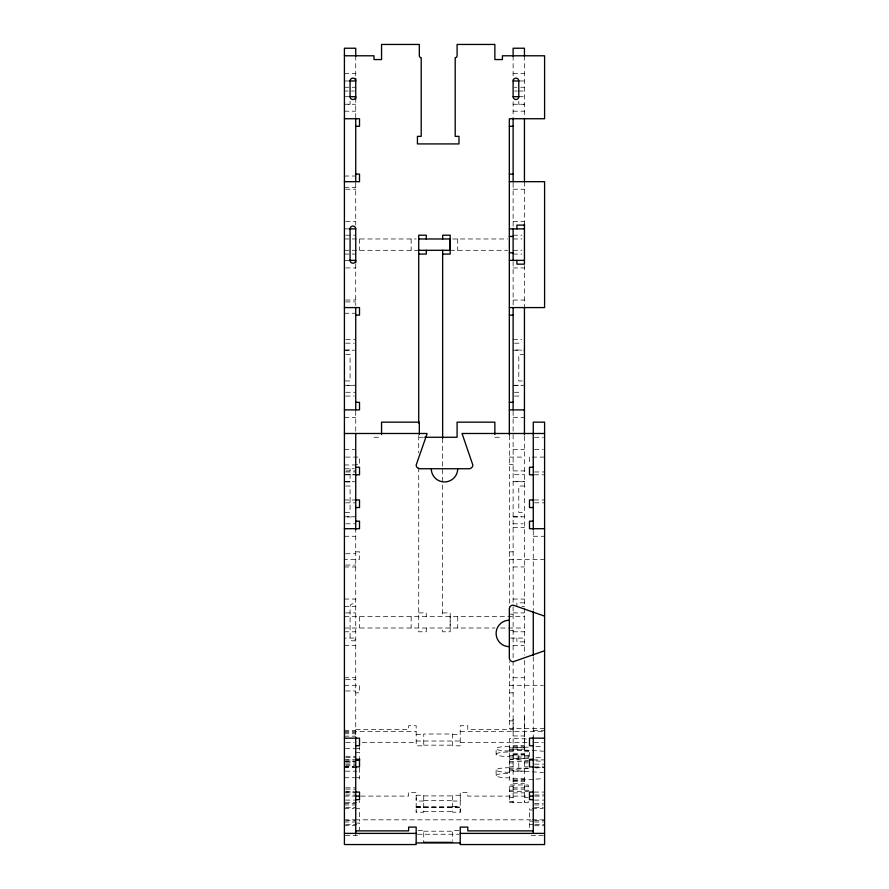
<?xml version="1.0" encoding="UTF-8"?>
<svg xmlns="http://www.w3.org/2000/svg" width="889" height="889" viewBox="0 0 889 889"><rect width="100%" height="100%" fill="white"/><g stroke="black" fill="none" stroke-linecap="round" stroke-linejoin="round"><path stroke-width="0.67" stroke-dasharray="4.45 3.33" d="M513.12 731.491L513.12 716.778M524.443 716.778L524.443 749.149L513.12 749.149M509.341 750.016L509.608 749.771A3.778 0.656 0 0 1 513.12 749.36L530.844 750.438M509.341 760.162L509.408 760.039A3.778 0.656 0 0 1 513.12 759.506L528.31 760.428M509.341 771.319L509.408 771.196A3.778 0.656 0 0 1 513.12 770.663L530.844 771.741M528.31 747.116L513.12 748.038A3.778 0.656 0 0 1 509.408 747.493L509.341 747.382M535.911 746.649L543.512 746.182M528.31 758.273L513.12 759.195A3.778 0.656 0 0 1 509.597 758.784L509.341 758.539M535.911 757.806L543.512 757.35M528.31 768.418L513.12 769.341A3.778 0.656 0 0 1 509.397 768.807L509.341 768.685M535.911 767.952L543.512 767.496M533.378 779.264L513.12 780.498A3.778 0.656 0 0 1 509.408 779.964L509.408 738.737A3.778 0.656 0 0 1 513.12 738.192L528.31 739.115M535.911 779.108L543.512 778.653M348.655 104.257L350.077 104.213L350.077 100.757M344.41 73.409L355.733 73.409M513.12 73.409L524.443 73.409M344.41 80.966L349.133 80.966M519.732 80.966L524.443 80.966M344.41 87.255L355.733 87.255M514.375 87.255L516.898 87.255M520.676 87.255L524.443 87.255M344.41 91.034L348.188 91.034M351.488 91.034L354.322 91.034M514.531 91.034L517.365 91.034M518.787 91.034L524.443 91.034M344.41 96.701L350.077 96.701M518.787 96.701L524.443 96.701M344.41 104.257L355.733 104.257M513.12 104.257L524.443 104.257L518.787 104.213L518.787 100.757M344.41 111.181L355.733 111.181M513.12 111.181L524.443 111.181M344.41 176.022L355.733 176.022M344.41 187.346L355.733 187.346M345.665 189.235L355.733 189.235M513.12 189.235L524.443 189.235M345.665 221.339L355.733 221.339M513.12 221.339L524.443 221.339M344.41 228.895L349.444 228.895M345.665 235.196L355.733 235.196M513.12 235.196L521.932 235.196M344.41 238.974L416.174 238.974M452.679 238.974L507.575 238.974M513.12 238.974L521.932 238.974M344.41 250.298L418.686 250.298M450.167 250.298L507.575 250.298M513.12 250.298L521.932 250.298M344.41 254.076L355.733 254.076M513.12 254.076L521.932 254.076M344.41 260.377L349.444 260.377M345.665 267.933L355.733 267.933M513.12 267.933L524.443 267.933M345.665 300.038L355.733 300.038M513.12 300.038L524.443 300.038M345.665 301.927L355.733 301.927M344.41 313.25L355.733 313.25M345.821 339.409L355.733 339.409M513.12 339.409L521.787 339.409M345.643 343.187L354.322 343.187M514.531 343.187L521.965 343.187M345.354 350.044L352.911 350.044M515.953 350.044L524.443 350.044M344.41 350.199L355.733 350.199M513.12 350.199L521.621 350.199M345.821 354.511L350.077 354.511L350.077 380.959L344.41 380.959M524.443 354.511L518.787 354.511L518.787 380.959L524.443 380.959M344.41 385.27L355.733 385.27M514.064 385.27L524.443 385.27M347.243 385.426L355.733 385.426M513.12 385.426L521.621 385.426M345.821 392.282L355.733 392.282M514.353 392.282L521.787 392.282M345.643 396.061L354.322 396.061M514.531 396.061L521.965 396.061M344.41 417.441L355.733 417.441M513.12 417.441L524.443 417.441M373.991 437.266L381.548 437.266M419.319 437.266L423.364 437.266M494.862 437.266L502.418 437.266M534.522 437.266L543.335 437.266M344.41 449.545L355.733 449.545M513.12 449.545L524.443 449.545M534.522 449.545L543.335 449.545M345.665 457.102L359.512 457.102L359.512 464.647L355.733 464.647M509.341 457.102L524.443 457.102M532.233 457.102L544.59 457.102M509.341 464.647L513.12 464.647M344.41 464.969L355.733 464.969M344.41 468.747L354.322 468.747M345.821 470.914L355.733 470.914M513.12 470.914L524.443 470.914M345.665 471.97L355.733 471.97M534.522 471.97L544.59 471.97M345.643 474.693L354.322 474.693M514.531 474.693L524.443 474.693M344.41 474.804L354.789 474.804M534.211 474.804L543.646 474.804M345.354 481.56L352.911 481.56M515.953 481.56L524.443 481.56M344.41 481.716L355.733 481.716M513.12 481.716L524.443 481.716M345.821 481.96L350.077 481.96L350.077 468.747M345.821 486.027L350.077 486.027L350.077 512.464L344.41 512.464M524.443 486.027L518.787 486.027L518.787 512.464L524.443 512.464M344.41 499.985L355.733 499.985M534.211 499.985L544.59 499.985M345.665 502.818L355.733 502.818M534.522 502.818L544.59 502.818M344.41 516.776L355.733 516.776M513.12 516.776L524.443 516.776M347.243 516.931L355.733 516.931M513.12 516.931L521.621 516.931M345.821 523.799L355.733 523.799M513.12 523.799L523.032 523.799M513.12 527.577L524.443 527.577M344.41 536.267L355.733 536.267M533.267 536.267L544.59 536.267M355.733 551.836L359.512 551.836L359.512 559.392L344.41 559.392M509.341 551.836L513.12 551.836M345.665 553.725L355.733 553.725M509.341 559.392L544.59 559.392M345.665 565.06L355.733 565.06M344.41 566.949L355.733 566.949M513.12 566.949L524.443 566.949M344.41 599.053L355.733 599.053M513.12 599.053L524.443 599.053M524.443 602.831L516.898 602.831L516.898 606.609M344.41 606.609L355.733 606.609A2.834 2.834 0 0 0 352.911 603.775A2.834 2.834 0 0 0 350.077 606.609L350.077 638.08A2.834 2.834 0 0 0 352.911 640.913A2.834 2.834 0 0 0 355.733 638.08L344.41 638.08M521.932 606.609L524.443 606.609M345.665 612.899L355.733 612.899M418.719 612.899L426.276 612.899L426.276 616.677M442.644 612.899L450.19 612.899L450.19 631.79L442.644 631.79L442.644 628.012M513.12 612.899L524.443 612.899M509.341 614.166L513.12 614.166M344.41 616.677L524.443 616.677M344.41 628.012L495.117 628.012M500.651 628.012L524.443 628.012M509.341 630.534L513.12 630.534M344.41 631.79L355.733 631.79M513.12 631.79L524.443 631.79M510.597 638.08L524.443 638.08M524.443 641.858L516.898 641.858L516.898 638.08M344.41 645.636L355.733 645.636M513.12 645.636L524.443 645.636M344.41 677.74L355.733 677.74M513.12 677.74L524.443 677.74M345.665 679.629L355.733 679.629M344.41 685.297L359.512 685.297L359.512 692.853L355.733 692.853M509.341 685.297L543.335 685.297M345.665 690.964L355.733 690.964M509.341 692.853L513.12 692.853M509.341 720.868L513.12 720.868M544.59 728.424L509.341 728.424L509.341 661.694M355.733 729.491L408.618 729.491L408.618 725.713L416.174 725.713L416.174 745.815L423.731 745.815L423.731 734.003L452.679 734.003L452.679 745.815L460.235 745.815L460.235 725.713L467.792 725.713L467.792 729.491L513.12 729.491M344.41 730.614L355.733 730.614M533.267 730.614L544.59 730.614M344.41 731.491L416.174 731.491M460.235 731.491L543.235 731.491M344.41 732.436L355.733 732.436M344.41 733.758L355.733 733.758M416.174 734.658L423.731 734.658M452.679 734.658L460.235 734.658M513.12 735.97L524.443 735.97M344.41 736.159L355.733 736.159M416.174 741.015L460.235 741.015M345.788 742.648L354.066 742.648M362.345 742.648L416.174 742.648M460.235 742.648L527.455 742.648M534.045 742.648L543.279 742.648M423.731 745.16L452.679 745.16M513.12 745.427L524.443 745.427M513.12 746.738L524.443 746.738M513.12 747.46L524.443 747.46M345.354 748.627L354.789 748.627M355.4 748.627L359.512 748.627M509.341 750.438L528.222 750.438L528.222 758.161M509.341 751.75L513.12 751.75M524.443 751.75L528.222 751.75M355.733 752.338L359.512 752.338L359.512 757.384M513.12 753.294L524.443 753.294M513.12 754.605L524.443 754.605M513.12 755.017L524.443 755.017M509.341 755.683L513.12 755.683M524.443 755.683L528.222 755.683M345.754 756.295L355.733 756.295M509.341 756.995L528.222 756.995M345.754 757.606L355.733 757.606M513.12 758.328L524.443 758.328M344.41 759.895L355.733 759.895M533.267 759.895L544.59 759.895M345.777 760.017L354.022 760.017M344.41 761.328L355.733 761.328M345.754 761.54L355.733 761.54M509.341 761.595L528.222 761.595M345.754 762.862L355.733 762.862M509.341 762.906L513.12 762.906M524.443 762.906L528.222 762.906M345.665 764.14L355.733 764.14M534.522 764.14L544.59 764.14M345.754 765.262L355.733 765.262M344.41 766.574L354.022 766.574M344.41 766.896L354.789 766.896M509.341 766.84L513.12 766.84M524.443 766.84L528.222 766.84M534.211 766.896L544.59 766.896M344.41 767.451L355.733 767.451M534.522 767.451L544.59 767.451M509.341 768.163L528.222 768.163M345.354 771.174L356.767 771.174M513.12 771.152L524.443 771.152M344.41 777.731L354.789 777.731M355.4 777.731L359.512 777.731M513.12 778.708L524.443 778.708M513.12 779.964L524.443 779.964M513.12 781.275L524.443 781.275M513.12 783.687L524.443 783.687M509.341 786.287L513.12 786.287M524.443 786.287L528.222 786.287M345.754 787.81L355.733 787.81M513.12 787.832L524.443 787.832M345.754 789.121L355.733 789.121M513.12 789.143L524.443 789.143M509.341 790.221L513.12 790.221M524.443 790.221L528.222 790.221M345.777 791.532L354.022 791.532M509.341 791.532L528.222 791.532L528.222 784.976L509.341 784.976L509.341 802.689L528.222 802.689L528.222 801.378L524.443 801.378M344.41 792.077L355.733 792.077M534.211 792.077L544.59 792.077M345.754 792.844L355.733 792.844M513.12 792.866L524.443 792.866M345.665 794.988L355.733 794.988M534.522 794.988L544.59 794.988M416.174 795.244L423.731 795.244L423.731 812.202L416.174 812.202L416.174 809.034M460.235 795.244L452.679 795.244L452.679 812.202L460.235 812.202L460.235 792.321L467.792 792.321L467.792 796.1L528.222 796.133M423.731 795.899L452.679 795.899M344.41 796.1L354.789 796.1M360.801 796.1L408.618 796.1L408.618 792.321L416.174 792.321L416.174 812.202M534.989 796.1L543.223 796.1M509.341 797.444L513.12 797.444M524.443 797.444L528.222 797.444M345.543 800.089L354.6 800.089M534.522 800.089L544.59 800.089M423.731 800.389L452.679 800.389M423.731 801.045L416.174 801.045L416.174 797.866M452.679 801.045L460.235 801.045L460.235 797.866M509.341 801.378L513.12 801.378M345.354 802.689L356.767 802.689M344.41 803.634L355.733 803.634M534.522 803.634L543.335 803.634M344.41 804.945L355.733 804.945M534.522 804.945L543.335 804.945M416.174 806.412L423.731 806.412M452.679 806.412L460.235 806.412M416.174 806.99L460.235 806.99M423.731 807.068L452.679 807.068M345.754 807.356L355.733 807.356M534.522 807.356L543.335 807.356M416.174 807.612L460.235 807.612M344.41 808.668L354.022 808.668M355.4 808.668L359.512 808.668L359.512 821.136M532.233 808.668L543.223 808.668M529.488 809.979L533.267 809.979M423.731 811.546L452.679 811.546M344.41 819.825L354.789 819.825M355.4 819.825L530.789 819.825M532.167 819.825L544.59 819.825M345.754 820.68L355.733 820.68M534.522 820.68L544.59 820.68M533.267 821.136L529.488 821.136L529.488 808.668M344.41 821.992L355.733 821.992M534.522 821.992L543.335 821.992M355.733 823.092L359.512 823.092L359.512 829.982M345.777 824.403L356.767 824.403M529.488 824.403L533.6 824.403M534.978 824.403L544.59 824.403M344.41 825.714L355.733 825.714M534.522 825.714L544.59 825.714M418.063 830.548L423.731 830.548L423.731 842.361M458.98 830.548L452.679 830.548L452.679 840.505M423.731 831.204L452.679 831.204M417.552 834.249L459.013 834.249M345.354 835.56L359.512 835.56L359.512 833.704M543.335 835.56L529.488 835.56L529.488 834.582M532.111 750.505L543.512 751.205M535.911 760.884L543.512 761.351M532.111 771.819L543.512 772.508M460.235 809.034L460.235 812.202M533.267 530.711L533.267 609.887M533.267 656.904L533.267 738.17M529.488 457.102L529.488 464.647M529.488 752.338L529.488 757.384M529.488 823.092L529.488 829.982M524.443 55.785L524.443 118.737M524.443 181.689L524.443 223.861M524.443 265.411L524.443 307.583M524.443 436.166L524.443 606.865M524.443 607.976L524.443 655.004M524.443 660.349L524.443 802.711M518.787 755.017L518.787 771.152M513.12 55.785L513.12 79.699M513.12 101.735L513.12 118.737M513.12 182.945L513.12 226.384M513.12 261.633L513.12 305.071M513.12 411.14L513.12 605.353M513.12 606.609L513.12 802.711M509.341 435.377L509.341 606.609M509.341 746.393A13.224 2.3 0 0 0 496.118 748.694L496.118 754.272A13.224 2.289 0 0 0 509.341 756.561M496.118 769.996L496.118 775.586A13.224 2.3 0 0 0 509.341 777.875M457.724 238.974L457.724 250.298M457.724 616.677L457.724 628.012M450.167 616.677L450.167 628.012M442.644 438.344L442.644 616.677M426.276 628.012L426.276 631.79L418.719 631.79L418.719 466.769M418.719 435.566L418.719 452.901M411.14 238.974L411.14 250.298M411.14 616.677L411.14 628.012M359.512 238.974L359.512 250.298M359.512 616.677L359.512 628.012M359.512 746.771L359.512 749.938M359.512 767.885L359.512 779.042M359.512 800.833L359.512 802.689M355.733 55.785L355.733 79.699M355.733 97.957L355.733 118.737M355.733 182.945L355.733 225.117M355.733 264.155L355.733 305.505M355.733 411.14L355.733 432.154M355.733 527.922L355.733 737.47M355.733 831.626L355.733 835.56M509.341 750.994A13.224 2.3 0 0 1 496.118 748.694M496.118 754.272A13.224 2.289 0 0 1 509.341 751.983M509.341 772.285A13.213 2.289 0 0 1 497.062 770.841A13.235 2.3 0 0 1 497.607 768.952A13.213 2.289 0 0 1 509.341 767.718M496.118 775.586A13.224 2.3 0 0 1 509.341 773.286"/><path stroke-width="1.33" d="M344.41 55.785L373.991 55.785L373.991 59.563L381.548 59.563L381.548 44.45L419.319 44.45L419.319 55.785A1.889 1.889 0 0 0 421.208 57.674L421.208 136.361L417.43 136.361L417.43 143.918L458.98 143.918L458.98 136.361L455.201 136.361L455.201 57.674A1.889 1.889 0 0 0 457.09 55.785L457.09 44.45L494.862 44.45L494.862 59.563L502.418 59.563L502.418 55.785L544.59 55.785L544.59 118.737L509.341 118.737L509.341 434.877M349.799 80.966L355.733 80.966A2.834 2.834 0 0 0 352.9 78.132A2.834 2.834 0 0 0 350.077 80.966L350.077 96.701A2.834 2.834 0 0 0 352.9 99.535A2.834 2.834 0 0 0 355.733 96.701L349.799 96.701M513.12 80.966A2.834 2.834 0 0 1 515.953 78.132A2.834 2.834 0 0 1 518.787 80.966L518.787 96.701A2.834 2.834 0 0 1 515.953 99.535A2.834 2.834 0 0 1 513.12 96.701L513.12 80.966L519.054 80.966M513.12 96.701L519.054 96.701M344.41 118.737L359.512 118.737L359.512 126.282L355.733 126.282M509.341 126.282L513.12 126.282M355.733 174.133L359.512 174.133L359.512 181.689L344.41 181.689M509.341 174.133L513.12 174.133M509.341 181.689L544.59 181.689L544.59 307.583L509.341 307.583M524.443 225.117L516.898 225.117L516.898 228.895M349.444 228.895L355.733 228.895L355.733 262.888M509.341 228.895L524.443 228.895M509.341 236.452L513.12 236.452M418.686 238.974L450.167 238.974L450.167 250.298L418.686 250.298M509.341 252.82L513.12 252.82M418.719 254.076L426.276 254.076L426.276 250.298M442.644 254.076L450.19 254.076L450.19 235.196L442.644 235.196L442.644 238.974M349.444 260.377L355.733 260.377A2.834 2.834 0 0 1 352.911 263.211A2.834 2.834 0 0 1 350.077 260.377L350.077 228.895A2.834 2.834 0 0 1 352.911 226.062A2.834 2.834 0 0 1 355.733 228.895M509.341 260.377L524.443 260.377M344.41 307.583L359.512 307.583L359.512 315.139L355.733 315.139M509.341 315.139L513.12 315.139M355.733 402.328L359.512 402.328L359.512 409.885L344.41 409.885M509.341 402.328L513.12 402.328M509.341 409.885L524.443 409.885M344.41 433.488L426.964 433.488A3.767 3.767 0 0 1 426.809 434.577L416.174 464.969A3.778 3.778 0 0 0 419.952 468.747L469.048 468.747A3.778 3.778 0 0 0 472.826 464.969L462.036 433.488L544.59 433.488M424.72 437.266L457.09 437.266L457.09 422.164L494.862 422.164L494.862 434.521M355.733 467.258L359.512 467.258L359.512 474.804L355.4 474.804M533.267 467.258L529.488 467.258L529.488 474.804L533.6 474.804M355.4 499.985L359.512 499.985L359.512 507.541L355.733 507.541M533.6 499.985L529.488 499.985L529.488 507.541L533.267 507.541M355.733 521.165L359.512 521.165L359.512 528.711L344.41 528.711M533.267 521.165L529.488 521.165L529.488 528.711L544.59 528.711M344.41 738.17L359.512 738.17L359.512 745.715L355.733 745.715M544.59 738.17L529.488 738.17L529.488 745.715L533.267 745.715M355.733 759.339L359.512 759.339M533.267 759.339L529.488 759.339L529.488 766.896L533.6 766.896M529.488 759.895L533.6 759.895M355.4 766.896L359.512 766.896L359.512 758.706M355.4 792.077L359.512 792.077L359.512 799.633L355.733 799.633M533.6 792.077L529.488 792.077L529.488 799.633L533.267 799.633M355.333 796.1L359.434 796.1M529.511 796.1L533.622 796.1M355.733 830.871L408.618 830.871L408.618 827.092L416.174 827.092L416.174 844.55L344.41 844.55L344.41 48.228L355.733 48.228L355.733 56.329M533.267 830.871L467.792 830.871L467.792 827.092L460.235 827.092L460.235 844.55L544.59 844.55L544.59 422.164L533.267 422.164L533.267 529.655M344.41 833.393L416.174 833.393M460.235 833.393L544.59 833.393M423.731 842.361L452.679 842.361M416.174 842.928L460.235 842.928M533.267 611.232L533.267 655.649M533.267 737.125L533.267 833.393M524.443 56.329L524.443 48.228L513.12 48.228L513.12 56.329M524.443 118.737L524.443 181.689M524.443 223.861L524.443 264.155L516.898 264.155L516.898 260.377M524.443 307.583L524.443 434.877M513.12 118.737L513.12 181.689M513.12 228.895L513.12 260.377M513.12 307.583L513.12 409.885M442.644 250.298L442.644 438.344M426.276 238.974L426.276 235.196L418.719 235.196L418.719 423.097M419.319 434.521L419.319 422.164L381.548 422.164L381.548 434.521M355.733 78.443L355.733 99.212M355.733 118.737L355.733 181.689M355.733 307.583L355.733 409.885M355.733 433.488L355.733 529.655M355.733 737.125L355.733 833.393M457.724 468.747A13.224 13.224 0 0 1 444.5 481.96A13.224 13.224 0 0 1 431.276 468.747M544.59 650.97A3.778 3.778 0 0 0 543.512 651.126L513.12 661.772A3.778 3.778 0 0 1 509.341 657.993L509.341 608.887A3.778 3.778 0 0 1 513.12 605.109L543.512 615.755A3.778 3.778 0 0 0 544.59 615.91M509.341 646.659A13.224 13.224 0 0 1 496.118 633.446A13.224 13.224 0 0 1 509.341 620.222M359.512 759.895L355.4 759.895L359.512 760.017"/></g></svg>
